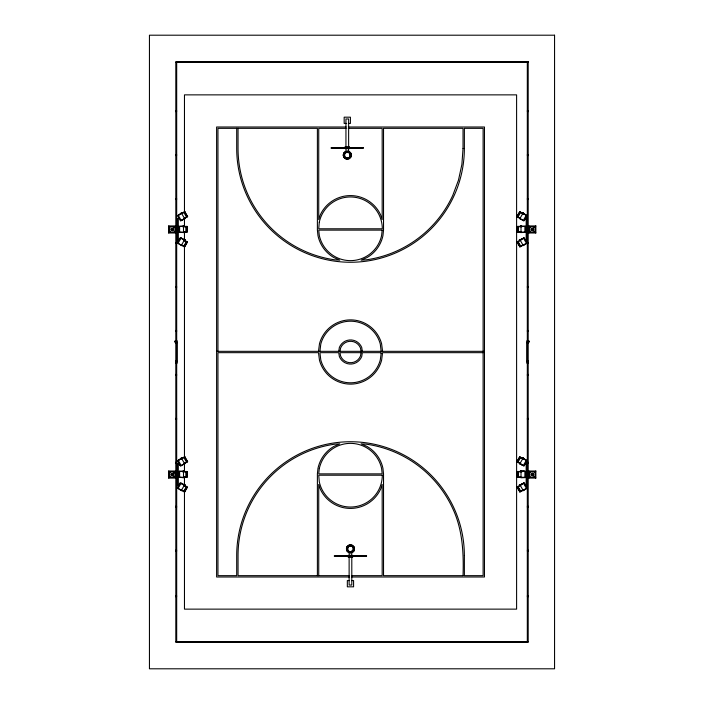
<?xml version="1.0" encoding="UTF-8"?>
<svg xmlns="http://www.w3.org/2000/svg" width="704" height="704" viewBox="0 0 704 704"><rect width="100%" height="100%" fill="white"/><g stroke="black" fill="none" stroke-linecap="round" stroke-linejoin="round"><path stroke-width="1.06" d="M177.672 460.83L180.55 465.96L185.02 463.681M527.05 242.616L526.891 243.188M175.798 341.158L175.014 341.202L175.014 342.144L175.507 341.202M528.202 341.158L528.986 341.202L528.986 342.144L528.493 341.202M170.007 227.462L170.051 227.577M173.87 227.524L174.337 227.462L173.897 227.647M175.93 361.794L176.686 361.662M170.377 472.472L170.35 472.578M173.87 472.613L174.055 472.798M173.87 476.476L174.073 476.59M318.481 351.331L319.493 343.684A32.146 32.146 0 0 1 381.586 343.684L382.589 351.331M530.596 227.638L530.279 227.322M530.631 231.449L530.165 231.449L530.596 231.282M534.037 231.449L534.503 231.387L534.072 231.282M530.279 472.613L530.455 472.613M530.209 476.529L530.2 476.362M534.142 472.613L534.318 472.613M534.037 476.538L534.503 476.476L534.072 476.362M339.953 351.331L340.639 347.899A10.718 10.718 0 0 1 360.439 347.899L361.117 351.331M343.279 155.126L343.816 153.12L345.286 151.65L347.292 151.114L349.298 151.65L350.759 153.12L351.305 155.126L350.759 157.133L349.298 158.602L347.292 159.139L345.286 158.602L343.816 157.133L343.279 155.126L344.608 155.126M346.447 548.874L346.984 546.867L348.454 545.398L350.46 544.861L352.466 545.398L353.936 546.867L354.473 548.874L353.936 550.88L352.466 552.35L350.46 552.886L348.454 552.35L346.984 550.88L346.447 548.874L347.776 548.874M175.877 474.804L175.842 474.17M528.625 229.196L528.66 229.83M526.847 461.129L523.952 465.96L519.482 463.681L523.926 465.854L526.953 461.146L526.522 460.266L522.474 457.917M170.447 231.51L170.324 231.475M170.447 476.59L170.21 476.59M173.017 474.769C171.345 477.154 170.702 472.234 172.929 474.1M531.485 229.231C533.157 226.846 533.799 231.766 531.573 229.9M175.842 229.83L175.877 229.196M528.66 474.17L528.625 474.804M345.286 158.602L345.946 157.441M351.798 546.559L352.466 545.398M177.558 242.317L180.382 237.89M181.438 245.212L184.342 240.178M184.527 240.275L184.888 239.65M181.588 245.67L177.373 242.942L179.819 238.19L181.016 237.873L185.082 240.196M184.818 240.073L180.682 237.873M183.621 246.462L186.525 241.428M184.105 246.347L186.666 241.912M184.615 246.646L187.176 242.211M179.907 483.34L177.61 488.268M181.438 490.292L184.342 485.258M184.527 485.364L184.888 484.73M181.588 490.758L177.373 488.03L179.819 483.278L181.016 482.962L185.082 485.285M184.818 485.153L180.11 483.111M183.621 491.55L186.525 486.517M184.105 491.436L186.666 487.001M184.615 491.726L187.176 487.291M517.123 216.454L519.684 212.018M517.634 216.744L520.194 212.309L519.552 211.939M517.783 217.228L520.687 212.194M519.482 218.592L523.952 220.871L526.838 216.383L526.522 215.186L522.474 212.828M522.72 212.986L526.83 215.75L524.401 220.405L523.327 220.695M522.685 213.347L523.046 212.722M519.957 218.486L522.861 213.453M517.123 461.542L519.684 457.107M517.634 461.833L520.194 457.398L519.552 457.028M517.783 462.317L520.687 457.283M522.72 458.075L526.46 460.354M522.685 458.436L523.046 457.802M519.957 463.575L522.861 458.542M348.63 152.803L349.298 151.65A4.013 4.013 0 0 1 350.363 157.705A4.013 4.013 0 0 1 344.212 157.705A4.013 4.013 0 0 1 345.286 151.65L345.946 152.803M349.122 551.197L348.454 552.35A4.013 4.013 0 0 1 347.389 546.295A4.013 4.013 0 0 1 353.531 546.295A4.013 4.013 0 0 1 352.466 552.35L351.798 551.197M183.85 226.072L178.834 226.327L178.834 232.285L183.85 232.54L179.168 232.373M178.913 226.406L178.746 231.959M525.589 232.206L525.818 226.961M172.929 229.9C170.702 231.766 171.345 226.846 173.017 229.231M172.63 474.804L171.644 474.54L172.542 474.17M531.872 229.196L532.84 229.319L531.96 229.83M531.573 474.1C533.799 472.234 533.157 477.154 531.485 474.769M168.652 232.971L169.356 232.267L169.356 226.644L168.652 225.94L168.652 232.971L175.683 232.971L175.683 225.94L168.652 225.94M169.356 226.644L174.979 226.644L175.683 225.94M168.652 478.06L169.356 477.356L174.979 477.356L175.683 478.06L168.652 478.06L168.652 471.029L175.683 471.029L175.683 478.06M168.652 471.029L169.356 471.733L174.979 471.733L175.683 471.029M528.818 232.971L529.522 232.267L535.146 232.267L535.85 232.971L528.818 232.971L528.818 225.94L535.85 225.94L535.85 232.971M528.818 225.94L529.522 226.644L535.146 226.644L535.85 225.94M528.818 478.06L529.522 477.356L535.146 477.356L535.85 478.06L528.818 478.06L528.818 471.029L535.85 471.029L535.85 478.06M528.818 471.029L529.522 471.733L535.146 471.733L535.85 471.029M177.813 215.477L181.782 212.986M177.813 460.557L181.782 458.075M526.662 243.39L522.914 245.67L527.129 242.942L524.154 237.785L519.42 240.196M526.891 488.268L522.914 490.758L527.129 488.03L524.154 482.874L519.42 485.285M172.542 229.83L171.644 229.46L172.63 229.196M174.02 231.308L174.108 231.167M534.142 227.322L534.266 227.33M531.96 474.17L532.84 474.681L531.872 474.804M525.034 477.523L520.652 477.629L525.378 477.558L525.818 472.041M525.378 477.558C527.622 473.678 526.02 468.67 520.652 471.258M343.816 157.133L344.969 156.464M352.774 547.536L353.936 546.867M181.06 212.951L181.834 212.502M182.028 212.828L177.575 215.714L180.55 220.871L185.02 218.592L180.884 220.792M182.081 213.594L184.95 211.939M184.166 218.302L187.51 216.374M519.235 239.87L520.01 239.422M517.185 242.29L520.062 240.627M520.485 240.381L521.127 240.011M519.746 246.726L523.688 244.446M181.06 458.031L181.834 457.582M182.028 457.917L177.575 460.803L180.013 465.555M181.016 459.298L184.95 457.028M184.166 463.39L187.51 461.454M519.235 484.95L520.01 484.51M517.185 487.37L520.062 485.716M520.485 485.47L521.127 485.1M519.746 491.806L523.688 489.535M349.606 153.78L350.759 153.12M346.984 550.88L348.137 550.22M175.023 341.097L175.551 341.669M181.174 465.775L180.303 465.722M523.82 482.953L519.684 485.153M179.467 471.258L178.578 472.032L178.834 477.365L183.85 477.629L178.913 477.294L178.684 472.041L179.458 471.152L183.85 471.152M528.167 361.706L527.314 361.662M353.135 548.874L354.473 548.874M175.806 62.445L528.194 62.445M175.806 110.774L176.686 110.774M527.314 110.774L528.194 110.774M175.806 111.654L176.686 111.654M527.314 111.654L528.194 111.654M346.245 123.429L344.168 123.429L344.168 117.181L350.416 117.181L350.416 123.429L348.33 123.429M346.148 127.002L216.612 127.002L216.612 576.998L349.439 576.998M348.339 127.002L484.466 127.002L484.466 576.998L351.63 576.998M346.086 128.339L318.727 128.339L318.727 219.56L320.118 215.283A33.211 33.211 0 0 1 380.794 215.283L382.184 219.56L382.184 128.339L348.269 128.339M345.946 148.658L348.63 148.658M175.806 154.713L176.686 154.713M527.314 154.713L528.194 154.713M175.806 155.593L176.686 155.593M527.314 155.593L528.194 155.593M175.806 198.651L176.686 198.651M527.314 198.651L528.194 198.651M175.806 199.531L176.686 199.531M527.314 199.531L528.194 199.531M183.242 225.676L184.14 225.676M520.362 225.676L521.259 225.676M183.242 226.054L184.14 226.054M520.362 226.054L521.259 226.054M182.574 226.741L187.114 226.741M517.387 226.741L521.928 226.741M183.806 231.862L185.539 231.862M187.114 231.862L186.375 231.862L186.375 226.741M517.387 231.862L518.126 231.862L518.126 226.741M518.962 231.862L520.696 231.862M169.356 232.267L174.979 232.267L175.683 232.971M525.034 232.434L520.652 232.54L525.668 232.285L525.668 226.327L520.652 226.072M177.443 240.354L178.323 240.354L178.323 218.557L177.443 218.557L177.514 240.354M175.806 242.59L176.686 242.59M527.314 242.59L528.194 242.59M175.806 243.47L176.686 243.47M527.314 243.47L528.194 243.47M175.806 286.528L176.686 286.528M527.314 286.528L528.194 286.528M175.806 287.408L176.686 287.408M527.314 287.408L528.194 287.408M175.806 330.466L176.686 330.466M527.314 330.466L528.194 330.466M175.806 331.346L176.686 331.346M527.314 331.346L528.194 331.346M175.806 340.842L177.126 340.842L177.126 363.158L175.806 363.158M528.194 340.842L526.874 340.842L526.874 363.158L528.194 363.158M528.449 340.868L528.449 343.42M175.032 341.273L175.481 341.229M528.519 341.229L528.968 341.273M528.449 341.651L528.994 341.097M175.164 341.81L175.798 341.862M528.202 341.862L528.836 341.81M175.393 342.302L176.686 342.25M527.314 342.25L528.607 342.302M175.806 343.121L176.686 343.121M527.314 343.121L528.194 343.121M216.612 351.331L484.466 351.331M483.12 352.669L382.589 352.669L381.586 360.316A32.146 32.146 0 0 1 319.493 360.316L318.481 352.669L217.95 352.669L217.95 575.661L236.702 575.661L236.702 555.518A113.828 113.828 0 0 1 350.539 441.742A113.828 113.828 0 0 1 464.358 555.518M175.806 360.791L176.686 360.791M527.314 360.791L528.194 360.791M175.806 374.405L176.686 374.405M527.314 374.405L528.194 374.405M175.806 375.285L176.686 375.285M527.314 375.285L528.194 375.285M175.806 418.352L176.686 418.352M527.314 418.352L528.194 418.352M175.806 419.223L176.686 419.223M527.314 419.223L528.194 419.223M175.806 462.29L176.686 462.29M527.314 462.29L528.194 462.29M175.806 463.162L176.686 463.162M527.314 463.162L528.194 463.162M183.242 470.756L184.14 470.756M520.362 470.756L521.259 470.756M183.242 471.134L184.14 471.134M520.362 471.134L521.259 471.134M182.574 471.83L187.114 471.83M517.387 471.83L521.928 471.83M183.806 476.951L185.539 476.951M187.114 476.951L186.375 476.951L186.375 471.83M517.387 476.951L518.126 476.951L518.126 471.83M518.962 476.951L520.696 476.951M177.443 485.443L178.323 485.443L178.323 463.646L177.443 463.646L177.514 485.443M175.806 506.229L176.686 506.229M527.314 506.229L528.194 506.229M175.806 507.109L176.686 507.109M527.314 507.109L528.194 507.109M175.806 550.167L176.686 550.167M527.314 550.167L528.194 550.167M175.806 551.047L176.686 551.047M527.314 551.047L528.194 551.047M349.122 555.342L351.798 555.342M349.369 575.661L238.04 575.661L238.04 555.57A112.499 112.499 0 0 1 334.523 444.215L339.715 443.846L333.854 446.45A33.211 33.211 0 0 0 317.979 468.31L317.39 473.871L317.39 575.661M351.551 575.661L382.184 575.661L382.184 484.44L380.794 488.717A33.211 33.211 0 0 1 320.118 488.717L318.727 484.44L318.727 575.661M349.413 580.571L347.336 580.571L347.336 586.819L353.584 586.819L353.584 580.571L351.498 580.571M175.806 595.866L176.686 595.866M527.314 595.866L528.194 595.866M175.806 596.737L176.686 596.737M527.314 596.737L528.194 596.737M175.806 641.555L528.194 641.555M349.967 155.126L351.305 155.126M524.119 237.89L519.684 240.073M525.034 226.178L525.589 226.406M524.119 482.97L526.944 487.406M343.816 153.12L344.969 153.78M352.774 550.22L353.936 550.88M522.667 212.502L523.442 212.951M520.573 212.529L522.421 213.594M522.843 213.84L523.486 214.21M516.991 216.374L520.634 218.478M184.492 239.422L185.266 239.87M183.374 240.011L187.317 242.29M181.113 244.622L184.756 246.726M522.667 457.582L523.442 458.031M520.573 457.618L522.421 458.682M522.843 458.929L523.486 459.298M516.991 461.454L520.925 463.734M184.492 484.51L185.266 484.95M183.374 485.1L187.317 487.37M180.814 489.535L184.756 491.806M349.606 156.464L350.759 157.133M346.984 546.867L348.137 547.536M177.839 243.39L177.452 242.616M520.159 240.178L523.063 245.212M519.614 239.65L519.974 240.275M517.977 241.428L520.89 246.462M517.836 241.912L520.397 246.347M517.326 242.211L519.886 246.646M520.159 485.258L523.063 490.292M519.614 484.73L519.974 485.364M517.977 486.517L520.89 491.55M517.836 487.001L520.397 491.436M517.326 487.291L519.886 491.726M184.818 212.018L187.378 216.454M184.307 212.309L186.868 216.744M183.814 212.194L186.718 217.228M181.456 212.722L181.817 213.347M181.641 213.453L184.545 218.486M184.818 457.107L187.378 461.542M184.307 457.398L186.868 461.833M183.814 457.283L186.718 462.317M181.456 457.802L181.817 458.436M181.641 458.542L184.545 463.575M348.63 157.441L349.298 158.602M348.454 545.398L349.122 546.559M535.146 226.644L535.146 232.267M535.146 471.733L535.146 477.356M529.522 226.644L529.522 232.267M529.522 471.733L529.522 477.356M528.739 341.282L528.739 342.065M527.314 61.565L527.314 642.435M521.013 226.398L521.013 232.214M521.013 471.486L521.013 477.294M520.802 225.676L520.802 226.398M520.802 470.756L520.802 471.486M518.496 226.398L518.496 232.214M518.496 471.486L518.496 477.294M517.546 226.741L517.546 231.862M517.546 471.83L517.546 476.951M484.255 61.565L484.255 62.445M484.255 641.555L484.255 642.435M483.375 61.565L483.375 62.445M483.375 641.555L483.375 642.435M464.376 148.482L464.376 128.339L483.12 128.339L483.12 575.661L464.376 575.661L464.376 555.518M440.317 61.565L440.317 62.445M440.317 641.555L440.317 642.435M439.437 61.565L439.437 62.445M439.437 641.555L439.437 642.435M396.378 61.565L396.378 62.445M396.378 641.555L396.378 642.435M395.498 61.565L395.498 62.445M395.498 641.555L395.498 642.435M381.154 351.331L380.283 344.027A30.791 30.791 0 0 0 320.795 344.027L319.924 351.331M362.349 351.331L361.698 347.38A12.082 12.082 0 0 0 339.381 347.38L338.721 351.331M352.616 556.459L352.616 557.357L348.304 557.357L348.304 556.459M352.44 61.565L352.44 62.445M352.44 641.555L352.44 642.435M351.798 552.526L351.798 555.57M351.798 557.542L351.798 585.033L349.122 585.033L349.122 557.542M351.56 61.565L351.56 62.445M351.56 641.555L351.56 642.435M350.46 544.861L350.46 546.198M350.46 551.558L350.46 552.886M349.448 147.541L349.448 146.643L345.136 146.643L345.136 147.541M349.122 552.526L349.122 555.57M348.63 146.458L348.63 118.967L345.946 118.967L345.946 146.458M348.63 148.43L348.63 151.474M347.292 151.114L347.292 152.442M347.292 157.802L347.292 159.139M345.946 148.43L345.946 151.474M308.502 61.565L308.502 62.445M308.502 641.555L308.502 642.435M307.622 61.565L307.622 62.445M307.622 641.555L307.622 642.435M264.563 61.565L264.563 62.445M264.563 641.555L264.563 642.435M263.683 61.565L263.683 62.445M263.683 641.555L263.683 642.435M238.04 128.339L238.04 148.43A112.499 112.499 0 0 0 334.523 259.785L339.715 260.154L333.854 257.55A33.211 33.211 0 0 1 317.979 235.69L317.39 230.129L317.39 128.339L217.95 128.339L217.95 351.331M236.702 128.339L236.702 148.482A113.828 113.828 0 0 0 350.539 262.258A113.828 113.828 0 0 0 464.358 148.482M220.625 61.565L220.625 62.445M220.625 641.555L220.625 642.435M219.745 61.565L219.745 62.445M219.745 641.555L219.745 642.435M186.956 226.741L186.956 231.862M186.956 471.83L186.956 476.951M186.006 226.398L186.006 232.214M186.006 471.486L186.006 477.294M184.466 212.441L184.466 94.864L516.604 94.864L516.604 609.136L184.466 609.136L184.466 491.559M184.466 217.941L184.466 226.732M184.466 232.223L184.466 241.014M184.466 246.506L184.466 457.494M184.466 462.986L184.466 471.777M184.466 477.268L184.466 486.059M183.7 225.676L183.7 226.398M183.7 470.756L183.7 471.486M183.489 226.398L183.489 232.214M183.489 471.486L183.489 477.294M176.686 61.565L176.686 642.435M175.261 341.282L175.261 342.065M174.979 226.644L174.979 232.267M174.979 471.733L174.979 477.356M169.356 471.733L169.356 477.356M173.527 229.821A1.408 1.408 0 0 1 171.362 230.613A1.408 1.408 0 0 1 171.362 228.307A1.408 1.408 0 0 1 173.527 229.09M173.527 474.91A1.408 1.408 0 0 1 171.362 475.693A1.408 1.408 0 0 1 171.362 473.387A1.408 1.408 0 0 1 173.527 474.179M530.974 474.179A1.408 1.408 0 0 1 533.139 473.387A1.408 1.408 0 0 1 533.139 475.693A1.408 1.408 0 0 1 530.974 474.91M530.974 229.09A1.408 1.408 0 0 1 533.139 228.307A1.408 1.408 0 0 1 533.139 230.613A1.408 1.408 0 0 1 530.974 229.821M463.038 148.43L461.886 164.446L458.48 180.127L452.866 195.166A112.499 112.499 0 0 1 366.546 259.785L361.17 260.172L367.066 257.55A33.211 33.211 0 0 0 382.941 235.69L383.53 230.129L383.53 128.339L463.038 128.339L463.038 148.43M319.29 222.165L318.727 228.791L382.316 228.791A31.865 31.865 0 0 0 319.29 222.165M319.29 468.591L318.736 473.871L382.175 473.871L381.621 468.591A31.865 31.865 0 0 0 319.29 468.591M382.175 230.129L381.621 235.409A31.865 31.865 0 0 1 319.29 235.409L318.736 230.129L382.175 230.129M381.154 353.338L380.283 359.973A30.791 30.791 0 0 1 320.795 359.973L319.924 352.669L338.721 352.669L339.381 356.62A12.082 12.082 0 0 0 361.698 356.62L362.349 352.669L381.154 352.669L381.154 353.338M361.117 352.669L360.439 356.101A10.718 10.718 0 0 1 340.639 356.101L339.953 352.669L361.117 352.669M344.388 153.454L343.948 155.126L344.388 156.798L345.62 158.022L347.292 158.47L348.964 158.022L350.187 156.798L350.636 155.126L350.187 153.454L348.964 152.231L347.292 151.782L345.62 152.231L344.388 153.454M344.678 153.622L344.678 156.631L345.787 157.731L348.797 157.731L349.897 156.631L349.897 153.622L348.797 152.513L345.787 152.513L344.678 153.622M347.565 547.202L347.116 548.874L347.565 550.546L348.788 551.769L350.46 552.218L352.132 551.769L353.355 550.546L353.804 548.874L353.355 547.202L352.132 545.978L350.46 545.53L348.788 545.978L347.565 547.202M347.846 547.369L347.846 550.378L348.955 551.487L350.46 551.892L353.065 550.378L353.065 547.369L351.965 546.269L348.955 546.269L347.846 547.369M180.99 238.234L178.077 243.267L184.58 247.025L187.484 241.991L180.99 238.234M180.99 483.322L178.077 488.356L184.58 492.105L187.484 487.071L180.99 483.322M519.719 211.64L516.815 216.674L523.318 220.422L526.222 215.389L519.719 211.64M519.719 456.729L516.815 461.762L523.318 465.511L526.222 460.478L519.719 456.729M534.098 227.357L534.459 227.638L534.072 227.41M184.782 211.64L178.279 215.389L181.183 220.422L187.686 216.674L184.782 211.64M523.512 238.234L517.018 241.991L519.922 247.025L526.425 243.267L523.512 238.234M184.782 456.729L178.279 460.478L181.183 465.511L187.686 461.762L184.782 456.729M174.108 472.384L174.108 472.833L174.108 472.384M174.108 476.247L174.152 476.291M523.512 483.322L517.018 487.071L519.922 492.105L526.425 488.356L523.512 483.322M554.558 35.2L149.442 35.2L149.442 668.8L554.558 668.8L554.558 35.2M528.194 61.565L175.806 61.565L175.806 642.435L528.194 642.435L528.194 61.565M363.361 147.541L331.214 147.541L331.214 148.43L363.361 148.43L363.361 147.541M527.058 218.557L526.178 218.557L526.178 240.354L527.058 240.354L526.988 218.557M187.114 226.398L179.608 226.398L179.608 232.214L187.114 232.214L187.114 226.398M524.894 226.398L517.387 226.398L517.387 232.214L524.894 232.214L524.894 226.398M175.551 340.868L175.498 343.42L175.551 340.912M527.058 463.646L526.178 463.646L526.178 485.443L527.058 485.443L527.058 463.646M187.114 471.486L179.608 471.486L179.608 477.294L187.114 477.294L187.114 471.486M524.894 471.486L517.387 471.486L517.387 477.294L524.894 477.294L524.894 471.486M382.316 475.209L318.727 475.209L319.29 481.835A31.865 31.865 0 0 0 382.316 475.209M366.529 555.57L334.391 555.57L334.391 556.459L366.529 556.459L366.529 555.57M463.038 575.661L383.53 575.661L383.53 473.871L382.941 468.31A33.211 33.211 0 0 0 367.066 446.45L361.17 443.828L366.546 444.215A112.499 112.499 0 0 1 452.866 508.834C462.607 529.707 463.778 553.001 463.038 575.661"/></g></svg>
